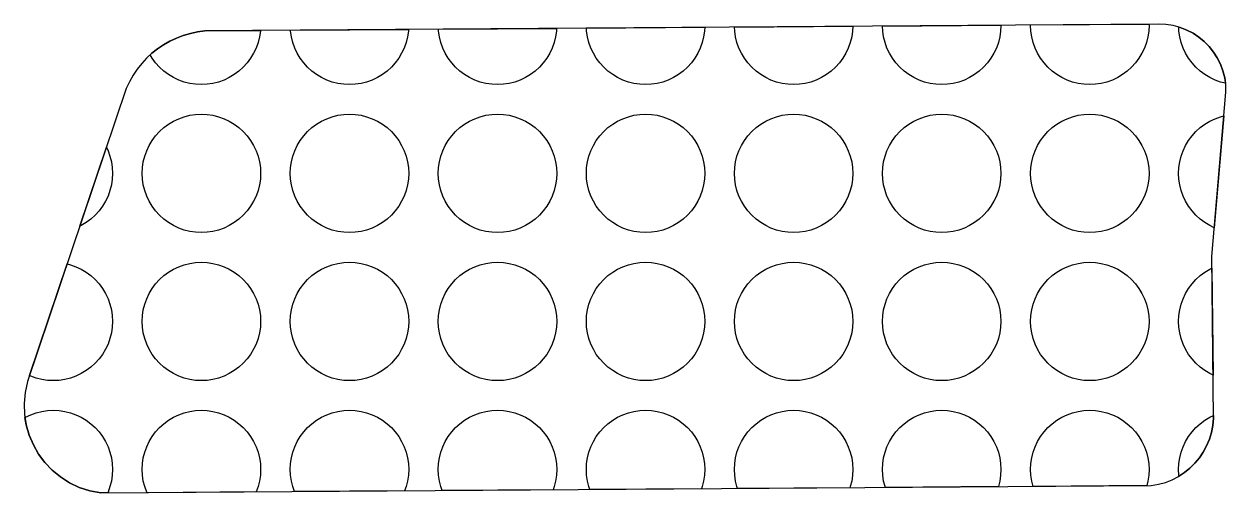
# Model space of a CAD drawing. Header units: millimetres. Extents: x 13 to 136, y -291 to -203.
# Drawn here: x 115.97 to 136.27, y -210.49 to -202.57 of the extents above; entities that cross this region are included whole.
import ezdxf

# ---------------------------------------------------------------- set-up
doc = ezdxf.new("R2010")
doc.units = ezdxf.units.MM
doc.layers.add('background', color=7, linetype='Continuous')
doc.layers.add('outline_1', color=3, linetype='Continuous')

msp = doc.modelspace()

# ---------------------------------------------------------------- linework, layer by layer
at = {"layer": 'background'}
for points in [[(118.131, -203.062), (118.226, -202.986), (118.328, -202.918), (118.434, -202.858), (118.545, -202.805), (118.66, -202.762), (118.779, -202.727), (118.901, -202.702), (119.026, -202.686), (119.961, -202.679), (119.961, -202.689), (119.946, -202.786), (119.922, -202.881), (119.889, -202.974), (119.847, -203.062), (119.797, -203.147), (119.739, -203.225), (119.673, -203.298), (119.6, -203.364), (119.521, -203.422), (119.437, -203.473), (119.348, -203.515), (119.256, -203.548), (119.161, -203.572), (119.064, -203.586), (118.966, -203.591), (118.868, -203.586), (118.77, -203.572), (118.675, -203.548), (118.583, -203.515), (118.494, -203.473), (118.41, -203.422), (118.331, -203.364), (118.258, -203.298), (118.193, -203.225), (118.134, -203.147), (118.1, -203.09)], [(122.462, -202.661), (122.461, -202.689), (122.446, -202.786), (122.422, -202.881), (122.389, -202.974), (122.347, -203.062), (122.297, -203.147), (122.239, -203.225), (122.173, -203.298), (122.1, -203.364), (122.021, -203.422), (121.937, -203.473), (121.848, -203.515), (121.756, -203.548), (121.661, -203.572), (121.564, -203.586), (121.466, -203.591), (121.368, -203.586), (121.27, -203.572), (121.175, -203.548), (121.083, -203.515), (120.994, -203.473), (120.91, -203.422), (120.831, -203.364), (120.758, -203.298), (120.693, -203.225), (120.634, -203.147), (120.584, -203.062), (120.542, -202.974), (120.509, -202.881), (120.485, -202.786), (120.47, -202.689), (120.47, -202.675)], [(124.963, -202.643), (124.961, -202.689), (124.946, -202.786), (124.922, -202.881), (124.889, -202.974), (124.847, -203.062), (124.797, -203.147), (124.739, -203.225), (124.673, -203.298), (124.6, -203.364), (124.521, -203.422), (124.437, -203.473), (124.348, -203.515), (124.256, -203.548), (124.161, -203.572), (124.064, -203.586), (123.966, -203.591), (123.868, -203.586), (123.77, -203.572), (123.675, -203.548), (123.583, -203.515), (123.494, -203.473), (123.41, -203.422), (123.331, -203.364), (123.258, -203.298), (123.193, -203.225), (123.134, -203.147), (123.084, -203.062), (123.042, -202.974), (123.009, -202.881), (122.985, -202.786), (122.97, -202.689), (122.969, -202.657)], [(127.464, -202.624), (127.461, -202.689), (127.446, -202.786), (127.422, -202.881), (127.389, -202.974), (127.347, -203.062), (127.297, -203.147), (127.239, -203.225), (127.173, -203.298), (127.1, -203.364), (127.021, -203.422), (126.937, -203.473), (126.848, -203.515), (126.756, -203.548), (126.661, -203.572), (126.564, -203.586), (126.466, -203.591), (126.368, -203.586), (126.27, -203.572), (126.175, -203.548), (126.083, -203.515), (125.994, -203.473), (125.91, -203.422), (125.831, -203.364), (125.758, -203.298), (125.693, -203.225), (125.634, -203.147), (125.584, -203.062), (125.542, -202.974), (125.509, -202.881), (125.485, -202.786), (125.47, -202.689), (125.468, -202.639)], [(129.965, -202.606), (129.961, -202.689), (129.946, -202.786), (129.922, -202.881), (129.889, -202.974), (129.847, -203.062), (129.797, -203.147), (129.739, -203.225), (129.673, -203.298), (129.6, -203.364), (129.521, -203.422), (129.437, -203.473), (129.348, -203.515), (129.256, -203.548), (129.161, -203.572), (129.064, -203.586), (128.966, -203.591), (128.868, -203.586), (128.77, -203.572), (128.675, -203.548), (128.583, -203.515), (128.494, -203.473), (128.41, -203.422), (128.331, -203.364), (128.258, -203.298), (128.193, -203.225), (128.134, -203.147), (128.084, -203.062), (128.042, -202.974), (128.009, -202.881), (127.985, -202.786), (127.97, -202.689), (127.967, -202.621)], [(132.465, -202.588), (132.466, -202.591), (132.461, -202.689), (132.446, -202.786), (132.422, -202.881), (132.389, -202.974), (132.347, -203.062), (132.297, -203.147), (132.239, -203.225), (132.173, -203.298), (132.1, -203.364), (132.021, -203.422), (131.937, -203.473), (131.848, -203.515), (131.756, -203.548), (131.661, -203.572), (131.564, -203.586), (131.466, -203.591), (131.368, -203.586), (131.27, -203.572), (131.175, -203.548), (131.083, -203.515), (130.994, -203.473), (130.91, -203.422), (130.831, -203.364), (130.758, -203.298), (130.693, -203.225), (130.634, -203.147), (130.584, -203.062), (130.542, -202.974), (130.509, -202.881), (130.485, -202.786), (130.47, -202.689), (130.466, -202.603)], [(134.965, -202.57), (134.966, -202.591), (134.961, -202.689), (134.946, -202.786), (134.922, -202.881), (134.889, -202.974), (134.847, -203.062), (134.797, -203.147), (134.739, -203.225), (134.673, -203.298), (134.6, -203.364), (134.521, -203.422), (134.437, -203.473), (134.348, -203.515), (134.256, -203.548), (134.161, -203.572), (134.064, -203.586), (133.966, -203.591), (133.868, -203.586), (133.77, -203.572), (133.675, -203.548), (133.583, -203.515), (133.494, -203.473), (133.41, -203.422), (133.331, -203.364), (133.258, -203.298), (133.193, -203.225), (133.134, -203.147), (133.084, -203.062), (133.042, -202.974), (133.009, -202.881), (132.985, -202.786), (132.97, -202.689), (132.966, -202.591), (132.966, -202.584)], [(135.492, -202.626), (135.604, -202.67), (135.71, -202.725), (135.808, -202.791), (135.899, -202.866), (135.982, -202.95), (136.055, -203.042), (136.119, -203.141), (136.172, -203.247), (136.214, -203.358), (136.244, -203.475), (136.257, -203.568), (136.175, -203.548), (136.083, -203.515), (135.994, -203.473), (135.91, -203.422), (135.831, -203.364), (135.758, -203.298), (135.693, -203.225), (135.634, -203.147), (135.584, -203.062), (135.542, -202.974), (135.509, -202.881), (135.485, -202.786), (135.47, -202.689), (135.467, -202.619)], [(119.966, -205.091), (119.961, -205.189), (119.946, -205.286), (119.922, -205.381), (119.889, -205.474), (119.847, -205.562), (119.797, -205.647), (119.739, -205.725), (119.673, -205.798), (119.6, -205.864), (119.521, -205.922), (119.437, -205.973), (119.348, -206.015), (119.256, -206.048), (119.161, -206.072), (119.064, -206.086), (118.966, -206.091), (118.868, -206.086), (118.77, -206.072), (118.675, -206.048), (118.583, -206.015), (118.494, -205.973), (118.41, -205.922), (118.331, -205.864), (118.258, -205.798), (118.193, -205.725), (118.134, -205.647), (118.084, -205.562), (118.042, -205.474), (118.009, -205.381), (117.985, -205.286), (117.97, -205.189), (117.966, -205.091), (117.97, -204.993), (117.985, -204.896), (118.009, -204.801), (118.042, -204.708), (118.084, -204.62), (118.134, -204.535), (118.193, -204.457), (118.258, -204.384), (118.331, -204.318), (118.41, -204.26), (118.494, -204.209), (118.583, -204.167), (118.675, -204.134), (118.77, -204.11), (118.868, -204.096), (118.966, -204.091), (119.064, -204.096), (119.161, -204.11), (119.256, -204.134), (119.348, -204.167), (119.437, -204.209), (119.521, -204.26), (119.6, -204.318), (119.673, -204.384), (119.739, -204.457), (119.797, -204.535), (119.847, -204.62), (119.889, -204.708), (119.922, -204.801), (119.946, -204.896), (119.961, -204.993)], [(122.466, -205.091), (122.461, -205.189), (122.446, -205.286), (122.422, -205.381), (122.389, -205.474), (122.347, -205.562), (122.297, -205.647), (122.239, -205.725), (122.173, -205.798), (122.1, -205.864), (122.021, -205.922), (121.937, -205.973), (121.848, -206.015), (121.756, -206.048), (121.661, -206.072), (121.564, -206.086), (121.466, -206.091), (121.368, -206.086), (121.27, -206.072), (121.175, -206.048), (121.083, -206.015), (120.994, -205.973), (120.91, -205.922), (120.831, -205.864), (120.758, -205.798), (120.693, -205.725), (120.634, -205.647), (120.584, -205.562), (120.542, -205.474), (120.509, -205.381), (120.485, -205.286), (120.47, -205.189), (120.466, -205.091), (120.47, -204.993), (120.485, -204.896), (120.509, -204.801), (120.542, -204.708), (120.584, -204.62), (120.634, -204.535), (120.693, -204.457), (120.758, -204.384), (120.831, -204.318), (120.91, -204.26), (120.994, -204.209), (121.083, -204.167), (121.175, -204.134), (121.27, -204.11), (121.368, -204.096), (121.466, -204.091), (121.564, -204.096), (121.661, -204.11), (121.756, -204.134), (121.848, -204.167), (121.937, -204.209), (122.021, -204.26), (122.1, -204.318), (122.173, -204.384), (122.239, -204.457), (122.297, -204.535), (122.347, -204.62), (122.389, -204.708), (122.422, -204.801), (122.446, -204.896), (122.461, -204.993)], [(124.966, -205.091), (124.961, -205.189), (124.946, -205.286), (124.922, -205.381), (124.889, -205.474), (124.847, -205.562), (124.797, -205.647), (124.739, -205.725), (124.673, -205.798), (124.6, -205.864), (124.521, -205.922), (124.437, -205.973), (124.348, -206.015), (124.256, -206.048), (124.161, -206.072), (124.064, -206.086), (123.966, -206.091), (123.868, -206.086), (123.77, -206.072), (123.675, -206.048), (123.583, -206.015), (123.494, -205.973), (123.41, -205.922), (123.331, -205.864), (123.258, -205.798), (123.193, -205.725), (123.134, -205.647), (123.084, -205.562), (123.042, -205.474), (123.009, -205.381), (122.985, -205.286), (122.97, -205.189), (122.966, -205.091), (122.97, -204.993), (122.985, -204.896), (123.009, -204.801), (123.042, -204.708), (123.084, -204.62), (123.134, -204.535), (123.193, -204.457), (123.258, -204.384), (123.331, -204.318), (123.41, -204.26), (123.494, -204.209), (123.583, -204.167), (123.675, -204.134), (123.77, -204.11), (123.868, -204.096), (123.966, -204.091), (124.064, -204.096), (124.161, -204.11), (124.256, -204.134), (124.348, -204.167), (124.437, -204.209), (124.521, -204.26), (124.6, -204.318), (124.673, -204.384), (124.739, -204.457), (124.797, -204.535), (124.847, -204.62), (124.889, -204.708), (124.922, -204.801), (124.946, -204.896), (124.961, -204.993)], [(127.466, -205.091), (127.461, -205.189), (127.446, -205.286), (127.422, -205.381), (127.389, -205.474), (127.347, -205.562), (127.297, -205.647), (127.239, -205.725), (127.173, -205.798), (127.1, -205.864), (127.021, -205.922), (126.937, -205.973), (126.848, -206.015), (126.756, -206.048), (126.661, -206.072), (126.564, -206.086), (126.466, -206.091), (126.368, -206.086), (126.27, -206.072), (126.175, -206.048), (126.083, -206.015), (125.994, -205.973), (125.91, -205.922), (125.831, -205.864), (125.758, -205.798), (125.693, -205.725), (125.634, -205.647), (125.584, -205.562), (125.542, -205.474), (125.509, -205.381), (125.485, -205.286), (125.47, -205.189), (125.466, -205.091), (125.47, -204.993), (125.485, -204.896), (125.509, -204.801), (125.542, -204.708), (125.584, -204.62), (125.634, -204.535), (125.693, -204.457), (125.758, -204.384), (125.831, -204.318), (125.91, -204.26), (125.994, -204.209), (126.083, -204.167), (126.175, -204.134), (126.27, -204.11), (126.368, -204.096), (126.466, -204.091), (126.564, -204.096), (126.661, -204.11), (126.756, -204.134), (126.848, -204.167), (126.937, -204.209), (127.021, -204.26), (127.1, -204.318), (127.173, -204.384), (127.239, -204.457), (127.297, -204.535), (127.347, -204.62), (127.389, -204.708), (127.422, -204.801), (127.446, -204.896), (127.461, -204.993)], [(129.966, -205.091), (129.961, -205.189), (129.946, -205.286), (129.922, -205.381), (129.889, -205.474), (129.847, -205.562), (129.797, -205.647), (129.739, -205.725), (129.673, -205.798), (129.6, -205.864), (129.521, -205.922), (129.437, -205.973), (129.348, -206.015), (129.256, -206.048), (129.161, -206.072), (129.064, -206.086), (128.966, -206.091), (128.868, -206.086), (128.77, -206.072), (128.675, -206.048), (128.583, -206.015), (128.494, -205.973), (128.41, -205.922), (128.331, -205.864), (128.258, -205.798), (128.193, -205.725), (128.134, -205.647), (128.084, -205.562), (128.042, -205.474), (128.009, -205.381), (127.985, -205.286), (127.97, -205.189), (127.966, -205.091), (127.97, -204.993), (127.985, -204.896), (128.009, -204.801), (128.042, -204.708), (128.084, -204.62), (128.134, -204.535), (128.193, -204.457), (128.258, -204.384), (128.331, -204.318), (128.41, -204.26), (128.494, -204.209), (128.583, -204.167), (128.675, -204.134), (128.77, -204.11), (128.868, -204.096), (128.966, -204.091), (129.064, -204.096), (129.161, -204.11), (129.256, -204.134), (129.348, -204.167), (129.437, -204.209), (129.521, -204.26), (129.6, -204.318), (129.673, -204.384), (129.739, -204.457), (129.797, -204.535), (129.847, -204.62), (129.889, -204.708), (129.922, -204.801), (129.946, -204.896), (129.961, -204.993)], [(132.466, -205.091), (132.461, -205.189), (132.446, -205.286), (132.422, -205.381), (132.389, -205.474), (132.347, -205.562), (132.297, -205.647), (132.239, -205.725), (132.173, -205.798), (132.1, -205.864), (132.021, -205.922), (131.937, -205.973), (131.848, -206.015), (131.756, -206.048), (131.661, -206.072), (131.564, -206.086), (131.466, -206.091), (131.368, -206.086), (131.27, -206.072), (131.175, -206.048), (131.083, -206.015), (130.994, -205.973), (130.91, -205.922), (130.831, -205.864), (130.758, -205.798), (130.693, -205.725), (130.634, -205.647), (130.584, -205.562), (130.542, -205.474), (130.509, -205.381), (130.485, -205.286), (130.47, -205.189), (130.466, -205.091), (130.47, -204.993), (130.485, -204.896), (130.509, -204.801), (130.542, -204.708), (130.584, -204.62), (130.634, -204.535), (130.693, -204.457), (130.758, -204.384), (130.831, -204.318), (130.91, -204.26), (130.994, -204.209), (131.083, -204.167), (131.175, -204.134), (131.27, -204.11), (131.368, -204.096), (131.466, -204.091), (131.564, -204.096), (131.661, -204.11), (131.756, -204.134), (131.848, -204.167), (131.937, -204.209), (132.021, -204.26), (132.1, -204.318), (132.173, -204.384), (132.239, -204.457), (132.297, -204.535), (132.347, -204.62), (132.389, -204.708), (132.422, -204.801), (132.446, -204.896), (132.461, -204.993)], [(134.966, -205.091), (134.961, -205.189), (134.946, -205.286), (134.922, -205.381), (134.889, -205.474), (134.847, -205.562), (134.797, -205.647), (134.739, -205.725), (134.673, -205.798), (134.6, -205.864), (134.521, -205.922), (134.437, -205.973), (134.348, -206.015), (134.256, -206.048), (134.161, -206.072), (134.064, -206.086), (133.966, -206.091), (133.868, -206.086), (133.77, -206.072), (133.675, -206.048), (133.583, -206.015), (133.494, -205.973), (133.41, -205.922), (133.331, -205.864), (133.258, -205.798), (133.193, -205.725), (133.134, -205.647), (133.084, -205.562), (133.042, -205.474), (133.009, -205.381), (132.985, -205.286), (132.97, -205.189), (132.966, -205.091), (132.97, -204.993), (132.985, -204.896), (133.009, -204.801), (133.042, -204.708), (133.084, -204.62), (133.134, -204.535), (133.193, -204.457), (133.258, -204.384), (133.331, -204.318), (133.41, -204.26), (133.494, -204.209), (133.583, -204.167), (133.675, -204.134), (133.77, -204.11), (133.868, -204.096), (133.966, -204.091), (134.064, -204.096), (134.161, -204.11), (134.256, -204.134), (134.348, -204.167), (134.437, -204.209), (134.521, -204.26), (134.6, -204.318), (134.673, -204.384), (134.739, -204.457), (134.797, -204.535), (134.847, -204.62), (134.889, -204.708), (134.922, -204.801), (134.946, -204.896), (134.961, -204.993)], [(136.069, -206.008), (135.994, -205.973), (135.91, -205.922), (135.831, -205.864), (135.758, -205.798), (135.693, -205.725), (135.634, -205.647), (135.584, -205.562), (135.542, -205.474), (135.509, -205.381), (135.485, -205.286), (135.47, -205.189), (135.466, -205.091), (135.47, -204.993), (135.485, -204.896), (135.509, -204.801), (135.542, -204.708), (135.584, -204.62), (135.634, -204.535), (135.693, -204.457), (135.758, -204.384), (135.831, -204.318), (135.91, -204.26), (135.994, -204.209), (136.083, -204.167), (136.175, -204.134), (136.231, -204.12)], [(117.362, -204.651), (117.389, -204.708), (117.422, -204.801), (117.446, -204.896), (117.461, -204.993), (117.466, -205.091), (117.461, -205.189), (117.446, -205.286), (117.422, -205.381), (117.389, -205.474), (117.347, -205.562), (117.297, -205.647), (117.239, -205.725), (117.173, -205.798), (117.1, -205.864), (117.021, -205.922), (116.937, -205.973), (116.913, -205.984)], [(119.966, -207.591), (119.961, -207.689), (119.946, -207.786), (119.922, -207.881), (119.889, -207.974), (119.847, -208.062), (119.797, -208.147), (119.739, -208.225), (119.673, -208.298), (119.6, -208.364), (119.521, -208.422), (119.437, -208.473), (119.348, -208.515), (119.256, -208.548), (119.161, -208.572), (119.064, -208.586), (118.966, -208.591), (118.868, -208.586), (118.77, -208.572), (118.675, -208.548), (118.583, -208.515), (118.494, -208.473), (118.41, -208.422), (118.331, -208.364), (118.258, -208.298), (118.193, -208.225), (118.134, -208.147), (118.084, -208.062), (118.042, -207.974), (118.009, -207.881), (117.985, -207.786), (117.97, -207.689), (117.966, -207.591), (117.97, -207.493), (117.985, -207.396), (118.009, -207.301), (118.042, -207.208), (118.084, -207.12), (118.134, -207.035), (118.193, -206.957), (118.258, -206.884), (118.331, -206.818), (118.41, -206.76), (118.494, -206.709), (118.583, -206.667), (118.675, -206.634), (118.77, -206.61), (118.868, -206.596), (118.966, -206.591), (119.064, -206.596), (119.161, -206.61), (119.256, -206.634), (119.348, -206.667), (119.437, -206.709), (119.521, -206.76), (119.6, -206.818), (119.673, -206.884), (119.739, -206.957), (119.797, -207.035), (119.847, -207.12), (119.889, -207.208), (119.922, -207.301), (119.946, -207.396), (119.961, -207.493)], [(122.466, -207.591), (122.461, -207.689), (122.446, -207.786), (122.422, -207.881), (122.389, -207.974), (122.347, -208.062), (122.297, -208.147), (122.239, -208.225), (122.173, -208.298), (122.1, -208.364), (122.021, -208.422), (121.937, -208.473), (121.848, -208.515), (121.756, -208.548), (121.661, -208.572), (121.564, -208.586), (121.466, -208.591), (121.368, -208.586), (121.27, -208.572), (121.175, -208.548), (121.083, -208.515), (120.994, -208.473), (120.91, -208.422), (120.831, -208.364), (120.758, -208.298), (120.693, -208.225), (120.634, -208.147), (120.584, -208.062), (120.542, -207.974), (120.509, -207.881), (120.485, -207.786), (120.47, -207.689), (120.466, -207.591), (120.47, -207.493), (120.485, -207.396), (120.509, -207.301), (120.542, -207.208), (120.584, -207.12), (120.634, -207.035), (120.693, -206.957), (120.758, -206.884), (120.831, -206.818), (120.91, -206.76), (120.994, -206.709), (121.083, -206.667), (121.175, -206.634), (121.27, -206.61), (121.368, -206.596), (121.466, -206.591), (121.564, -206.596), (121.661, -206.61), (121.756, -206.634), (121.848, -206.667), (121.937, -206.709), (122.021, -206.76), (122.1, -206.818), (122.173, -206.884), (122.239, -206.957), (122.297, -207.035), (122.347, -207.12), (122.389, -207.208), (122.422, -207.301), (122.446, -207.396), (122.461, -207.493)], [(124.966, -207.591), (124.961, -207.689), (124.946, -207.786), (124.922, -207.881), (124.889, -207.974), (124.847, -208.062), (124.797, -208.147), (124.739, -208.225), (124.673, -208.298), (124.6, -208.364), (124.521, -208.422), (124.437, -208.473), (124.348, -208.515), (124.256, -208.548), (124.161, -208.572), (124.064, -208.586), (123.966, -208.591), (123.868, -208.586), (123.77, -208.572), (123.675, -208.548), (123.583, -208.515), (123.494, -208.473), (123.41, -208.422), (123.331, -208.364), (123.258, -208.298), (123.193, -208.225), (123.134, -208.147), (123.084, -208.062), (123.042, -207.974), (123.009, -207.881), (122.985, -207.786), (122.97, -207.689), (122.966, -207.591), (122.97, -207.493), (122.985, -207.396), (123.009, -207.301), (123.042, -207.208), (123.084, -207.12), (123.134, -207.035), (123.193, -206.957), (123.258, -206.884), (123.331, -206.818), (123.41, -206.76), (123.494, -206.709), (123.583, -206.667), (123.675, -206.634), (123.77, -206.61), (123.868, -206.596), (123.966, -206.591), (124.064, -206.596), (124.161, -206.61), (124.256, -206.634), (124.348, -206.667), (124.437, -206.709), (124.521, -206.76), (124.6, -206.818), (124.673, -206.884), (124.739, -206.957), (124.797, -207.035), (124.847, -207.12), (124.889, -207.208), (124.922, -207.301), (124.946, -207.396), (124.961, -207.493)], [(127.466, -207.591), (127.461, -207.689), (127.446, -207.786), (127.422, -207.881), (127.389, -207.974), (127.347, -208.062), (127.297, -208.147), (127.239, -208.225), (127.173, -208.298), (127.1, -208.364), (127.021, -208.422), (126.937, -208.473), (126.848, -208.515), (126.756, -208.548), (126.661, -208.572), (126.564, -208.586), (126.466, -208.591), (126.368, -208.586), (126.27, -208.572), (126.175, -208.548), (126.083, -208.515), (125.994, -208.473), (125.91, -208.422), (125.831, -208.364), (125.758, -208.298), (125.693, -208.225), (125.634, -208.147), (125.584, -208.062), (125.542, -207.974), (125.509, -207.881), (125.485, -207.786), (125.47, -207.689), (125.466, -207.591), (125.47, -207.493), (125.485, -207.396), (125.509, -207.301), (125.542, -207.208), (125.584, -207.12), (125.634, -207.035), (125.693, -206.957), (125.758, -206.884), (125.831, -206.818), (125.91, -206.76), (125.994, -206.709), (126.083, -206.667), (126.175, -206.634), (126.27, -206.61), (126.368, -206.596), (126.466, -206.591), (126.564, -206.596), (126.661, -206.61), (126.756, -206.634), (126.848, -206.667), (126.937, -206.709), (127.021, -206.76), (127.1, -206.818), (127.173, -206.884), (127.239, -206.957), (127.297, -207.035), (127.347, -207.12), (127.389, -207.208), (127.422, -207.301), (127.446, -207.396), (127.461, -207.493)], [(129.966, -207.591), (129.961, -207.689), (129.946, -207.786), (129.922, -207.881), (129.889, -207.974), (129.847, -208.062), (129.797, -208.147), (129.739, -208.225), (129.673, -208.298), (129.6, -208.364), (129.521, -208.422), (129.437, -208.473), (129.348, -208.515), (129.256, -208.548), (129.161, -208.572), (129.064, -208.586), (128.966, -208.591), (128.868, -208.586), (128.77, -208.572), (128.675, -208.548), (128.583, -208.515), (128.494, -208.473), (128.41, -208.422), (128.331, -208.364), (128.258, -208.298), (128.193, -208.225), (128.134, -208.147), (128.084, -208.062), (128.042, -207.974), (128.009, -207.881), (127.985, -207.786), (127.97, -207.689), (127.966, -207.591), (127.97, -207.493), (127.985, -207.396), (128.009, -207.301), (128.042, -207.208), (128.084, -207.12), (128.134, -207.035), (128.193, -206.957), (128.258, -206.884), (128.331, -206.818), (128.41, -206.76), (128.494, -206.709), (128.583, -206.667), (128.675, -206.634), (128.77, -206.61), (128.868, -206.596), (128.966, -206.591), (129.064, -206.596), (129.161, -206.61), (129.256, -206.634), (129.348, -206.667), (129.437, -206.709), (129.521, -206.76), (129.6, -206.818), (129.673, -206.884), (129.739, -206.957), (129.797, -207.035), (129.847, -207.12), (129.889, -207.208), (129.922, -207.301), (129.946, -207.396), (129.961, -207.493)], [(132.466, -207.591), (132.461, -207.689), (132.446, -207.786), (132.422, -207.881), (132.389, -207.974), (132.347, -208.062), (132.297, -208.147), (132.239, -208.225), (132.173, -208.298), (132.1, -208.364), (132.021, -208.422), (131.937, -208.473), (131.848, -208.515), (131.756, -208.548), (131.661, -208.572), (131.564, -208.586), (131.466, -208.591), (131.368, -208.586), (131.27, -208.572), (131.175, -208.548), (131.083, -208.515), (130.994, -208.473), (130.91, -208.422), (130.831, -208.364), (130.758, -208.298), (130.693, -208.225), (130.634, -208.147), (130.584, -208.062), (130.542, -207.974), (130.509, -207.881), (130.485, -207.786), (130.47, -207.689), (130.466, -207.591), (130.47, -207.493), (130.485, -207.396), (130.509, -207.301), (130.542, -207.208), (130.584, -207.12), (130.634, -207.035), (130.693, -206.957), (130.758, -206.884), (130.831, -206.818), (130.91, -206.76), (130.994, -206.709), (131.083, -206.667), (131.175, -206.634), (131.27, -206.61), (131.368, -206.596), (131.466, -206.591), (131.564, -206.596), (131.661, -206.61), (131.756, -206.634), (131.848, -206.667), (131.937, -206.709), (132.021, -206.76), (132.1, -206.818), (132.173, -206.884), (132.239, -206.957), (132.297, -207.035), (132.347, -207.12), (132.389, -207.208), (132.422, -207.301), (132.446, -207.396), (132.461, -207.493)], [(134.966, -207.591), (134.961, -207.689), (134.946, -207.786), (134.922, -207.881), (134.889, -207.974), (134.847, -208.062), (134.797, -208.147), (134.739, -208.225), (134.673, -208.298), (134.6, -208.364), (134.521, -208.422), (134.437, -208.473), (134.348, -208.515), (134.256, -208.548), (134.161, -208.572), (134.064, -208.586), (133.966, -208.591), (133.868, -208.586), (133.77, -208.572), (133.675, -208.548), (133.583, -208.515), (133.494, -208.473), (133.41, -208.422), (133.331, -208.364), (133.258, -208.298), (133.193, -208.225), (133.134, -208.147), (133.084, -208.062), (133.042, -207.974), (133.009, -207.881), (132.985, -207.786), (132.97, -207.689), (132.966, -207.591), (132.97, -207.493), (132.985, -207.396), (133.009, -207.301), (133.042, -207.208), (133.084, -207.12), (133.134, -207.035), (133.193, -206.957), (133.258, -206.884), (133.331, -206.818), (133.41, -206.76), (133.494, -206.709), (133.583, -206.667), (133.675, -206.634), (133.77, -206.61), (133.868, -206.596), (133.966, -206.591), (134.064, -206.596), (134.161, -206.61), (134.256, -206.634), (134.348, -206.667), (134.437, -206.709), (134.521, -206.76), (134.6, -206.818), (134.673, -206.884), (134.739, -206.957), (134.797, -207.035), (134.847, -207.12), (134.889, -207.208), (134.922, -207.301), (134.946, -207.396), (134.961, -207.493)], [(116.699, -206.62), (116.756, -206.634), (116.848, -206.667), (116.937, -206.709), (117.021, -206.76), (117.1, -206.818), (117.173, -206.884), (117.239, -206.957), (117.297, -207.035), (117.347, -207.12), (117.389, -207.208), (117.422, -207.301), (117.446, -207.396), (117.461, -207.493), (117.466, -207.591), (117.461, -207.689), (117.446, -207.786), (117.422, -207.881), (117.389, -207.974), (117.347, -208.062), (117.297, -208.147), (117.239, -208.225), (117.173, -208.298), (117.1, -208.364), (117.021, -208.422), (116.937, -208.473), (116.848, -208.515), (116.756, -208.548), (116.661, -208.572), (116.564, -208.586), (116.466, -208.591), (116.368, -208.586), (116.27, -208.572), (116.175, -208.548), (116.083, -208.515), (116.063, -208.505)], [(136.047, -208.498), (135.994, -208.473), (135.91, -208.422), (135.831, -208.364), (135.758, -208.298), (135.693, -208.225), (135.634, -208.147), (135.584, -208.062), (135.542, -207.974), (135.509, -207.881), (135.485, -207.786), (135.47, -207.689), (135.466, -207.591), (135.47, -207.493), (135.485, -207.396), (135.509, -207.301), (135.542, -207.208), (135.584, -207.12), (135.634, -207.035), (135.693, -206.957), (135.758, -206.884), (135.831, -206.818), (135.91, -206.76), (135.994, -206.709), (136.029, -206.693)], [(117.269, -210.488), (117.081, -210.452), (116.904, -210.394), (116.738, -210.315), (116.586, -210.218), (116.447, -210.103), (116.324, -209.974), (116.217, -209.831), (116.128, -209.676), (116.057, -209.512), (116.007, -209.339), (115.986, -209.214), (115.994, -209.209), (116.083, -209.167), (116.175, -209.134), (116.27, -209.11), (116.368, -209.096), (116.466, -209.091), (116.564, -209.096), (116.661, -209.11), (116.756, -209.134), (116.848, -209.167), (116.937, -209.209), (117.021, -209.26), (117.1, -209.318), (117.173, -209.384), (117.239, -209.457), (117.297, -209.535), (117.347, -209.62), (117.389, -209.708), (117.422, -209.801), (117.446, -209.896), (117.461, -209.993), (117.466, -210.091), (117.461, -210.189), (117.446, -210.286), (117.422, -210.381), (117.389, -210.474), (117.383, -210.487)], [(118.046, -210.483), (118.042, -210.474), (118.009, -210.381), (117.985, -210.286), (117.97, -210.189), (117.966, -210.091), (117.97, -209.993), (117.985, -209.896), (118.009, -209.801), (118.042, -209.708), (118.084, -209.62), (118.134, -209.535), (118.193, -209.457), (118.258, -209.384), (118.331, -209.318), (118.41, -209.26), (118.494, -209.209), (118.583, -209.167), (118.675, -209.134), (118.77, -209.11), (118.868, -209.096), (118.966, -209.091), (119.064, -209.096), (119.161, -209.11), (119.256, -209.134), (119.348, -209.167), (119.437, -209.209), (119.521, -209.26), (119.6, -209.318), (119.673, -209.384), (119.739, -209.457), (119.797, -209.535), (119.847, -209.62), (119.889, -209.708), (119.922, -209.801), (119.946, -209.896), (119.961, -209.993), (119.966, -210.091), (119.961, -210.189), (119.946, -210.286), (119.922, -210.381), (119.891, -210.47)], [(120.539, -210.465), (120.509, -210.381), (120.485, -210.286), (120.47, -210.189), (120.466, -210.091), (120.47, -209.993), (120.485, -209.896), (120.509, -209.801), (120.542, -209.708), (120.584, -209.62), (120.634, -209.535), (120.693, -209.457), (120.758, -209.384), (120.831, -209.318), (120.91, -209.26), (120.994, -209.209), (121.083, -209.167), (121.175, -209.134), (121.27, -209.11), (121.368, -209.096), (121.466, -209.091), (121.564, -209.096), (121.661, -209.11), (121.756, -209.134), (121.848, -209.167), (121.937, -209.209), (122.021, -209.26), (122.1, -209.318), (122.173, -209.384), (122.239, -209.457), (122.297, -209.535), (122.347, -209.62), (122.389, -209.708), (122.422, -209.801), (122.446, -209.896), (122.461, -209.993), (122.466, -210.091), (122.461, -210.189), (122.446, -210.286), (122.422, -210.381), (122.397, -210.452)], [(123.032, -210.447), (123.009, -210.381), (122.985, -210.286), (122.97, -210.189), (122.966, -210.091), (122.97, -209.993), (122.985, -209.896), (123.009, -209.801), (123.042, -209.708), (123.084, -209.62), (123.134, -209.535), (123.193, -209.457), (123.258, -209.384), (123.331, -209.318), (123.41, -209.26), (123.494, -209.209), (123.583, -209.167), (123.675, -209.134), (123.77, -209.11), (123.868, -209.096), (123.966, -209.091), (124.064, -209.096), (124.161, -209.11), (124.256, -209.134), (124.348, -209.167), (124.437, -209.209), (124.521, -209.26), (124.6, -209.318), (124.673, -209.384), (124.739, -209.457), (124.797, -209.535), (124.847, -209.62), (124.889, -209.708), (124.922, -209.801), (124.946, -209.896), (124.961, -209.993), (124.966, -210.091), (124.961, -210.189), (124.946, -210.286), (124.922, -210.381), (124.904, -210.434)], [(125.526, -210.43), (125.509, -210.381), (125.485, -210.286), (125.47, -210.189), (125.466, -210.091), (125.47, -209.993), (125.485, -209.896), (125.509, -209.801), (125.542, -209.708), (125.584, -209.62), (125.634, -209.535), (125.693, -209.457), (125.758, -209.384), (125.831, -209.318), (125.91, -209.26), (125.994, -209.209), (126.083, -209.167), (126.175, -209.134), (126.27, -209.11), (126.368, -209.096), (126.466, -209.091), (126.564, -209.096), (126.661, -209.11), (126.756, -209.134), (126.848, -209.167), (126.937, -209.209), (127.021, -209.26), (127.1, -209.318), (127.173, -209.384), (127.239, -209.457), (127.297, -209.535), (127.347, -209.62), (127.389, -209.708), (127.422, -209.801), (127.446, -209.896), (127.461, -209.993), (127.466, -210.091), (127.461, -210.189), (127.446, -210.286), (127.422, -210.381), (127.41, -210.417)], [(128.02, -210.412), (128.009, -210.381), (127.985, -210.286), (127.97, -210.189), (127.966, -210.091), (127.97, -209.993), (127.985, -209.896), (128.009, -209.801), (128.042, -209.708), (128.084, -209.62), (128.134, -209.535), (128.193, -209.457), (128.258, -209.384), (128.331, -209.318), (128.41, -209.26), (128.494, -209.209), (128.583, -209.167), (128.675, -209.134), (128.77, -209.11), (128.868, -209.096), (128.966, -209.091), (129.064, -209.096), (129.161, -209.11), (129.256, -209.134), (129.348, -209.167), (129.437, -209.209), (129.521, -209.26), (129.6, -209.318), (129.673, -209.384), (129.739, -209.457), (129.797, -209.535), (129.847, -209.62), (129.889, -209.708), (129.922, -209.801), (129.946, -209.896), (129.961, -209.993), (129.966, -210.091), (129.961, -210.189), (129.946, -210.286), (129.922, -210.381), (129.916, -210.399)], [(130.513, -210.395), (130.509, -210.381), (130.485, -210.286), (130.47, -210.189), (130.466, -210.091), (130.47, -209.993), (130.485, -209.896), (130.509, -209.801), (130.542, -209.708), (130.584, -209.62), (130.634, -209.535), (130.693, -209.457), (130.758, -209.384), (130.831, -209.318), (130.91, -209.26), (130.994, -209.209), (131.083, -209.167), (131.175, -209.134), (131.27, -209.11), (131.368, -209.096), (131.466, -209.091), (131.564, -209.096), (131.661, -209.11), (131.756, -209.134), (131.848, -209.167), (131.937, -209.209), (132.021, -209.26), (132.1, -209.318), (132.173, -209.384), (132.239, -209.457), (132.297, -209.535), (132.347, -209.62), (132.389, -209.708), (132.422, -209.801), (132.446, -209.896), (132.461, -209.993), (132.466, -210.091), (132.461, -210.189), (132.446, -210.286), (132.423, -210.381)], [(133.008, -210.377), (132.985, -210.286), (132.97, -210.189), (132.966, -210.091), (132.97, -209.993), (132.985, -209.896), (133.009, -209.801), (133.042, -209.708), (133.084, -209.62), (133.134, -209.535), (133.193, -209.457), (133.258, -209.384), (133.331, -209.318), (133.41, -209.26), (133.494, -209.209), (133.583, -209.167), (133.675, -209.134), (133.77, -209.11), (133.868, -209.096), (133.966, -209.091), (134.064, -209.096), (134.161, -209.11), (134.256, -209.134), (134.348, -209.167), (134.437, -209.209), (134.521, -209.26), (134.6, -209.318), (134.673, -209.384), (134.739, -209.457), (134.797, -209.535), (134.847, -209.62), (134.889, -209.708), (134.922, -209.801), (134.946, -209.896), (134.961, -209.993), (134.966, -210.091), (134.961, -210.189), (134.946, -210.286), (134.927, -210.364)], [(136.055, -209.222), (136.044, -209.346), (136.02, -209.466), (135.985, -209.582), (135.939, -209.693), (135.882, -209.798), (135.816, -209.896), (135.74, -209.987), (135.656, -210.07), (135.563, -210.145), (135.473, -210.204), (135.47, -210.189), (135.466, -210.091), (135.47, -209.993), (135.485, -209.896), (135.509, -209.801), (135.542, -209.708), (135.584, -209.62), (135.634, -209.535), (135.693, -209.457), (135.758, -209.384), (135.831, -209.318), (135.91, -209.26), (135.994, -209.209), (136.054, -209.181)]]:
    msp.add_lwpolyline(points, close=True, dxfattribs=at)
at = {"layer": 'outline_1'}
msp.add_lwpolyline([(135.124, -202.569), (119.026, -202.686), (118.901, -202.702), (118.779, -202.727), (118.66, -202.762), (118.545, -202.805), (118.434, -202.858), (118.328, -202.918), (118.226, -202.986), (118.131, -203.062), (118.041, -203.145), (117.957, -203.235), (117.881, -203.332), (117.812, -203.435), (117.751, -203.543), (117.697, -203.658), (116.029, -208.605), (115.988, -208.792), (115.971, -208.977), (115.978, -209.161), (116.007, -209.339), (116.057, -209.512), (116.128, -209.676), (116.217, -209.831), (116.324, -209.974), (116.447, -210.103), (116.586, -210.218), (116.738, -210.315), (116.904, -210.394), (117.081, -210.452), (117.269, -210.488), (135.005, -210.363), (135.127, -210.342), (135.245, -210.309), (135.357, -210.265), (135.464, -210.21), (135.563, -210.145), (135.656, -210.07), (135.74, -209.987), (135.816, -209.896), (135.882, -209.798), (135.939, -209.693), (135.985, -209.582), (136.02, -209.466), (136.044, -209.346), (136.055, -209.222), (136.027, -206.496), (136.265, -203.719), (136.261, -203.595), (136.244, -203.475), (136.214, -203.358), (136.172, -203.247), (136.119, -203.141), (136.055, -203.042), (135.982, -202.95), (135.899, -202.866), (135.808, -202.791), (135.71, -202.725), (135.604, -202.67), (135.492, -202.626), (135.374, -202.594), (135.252, -202.574), (135.124, -202.569)], close=True, dxfattribs=at)

doc.saveas('drawing.dxf')
